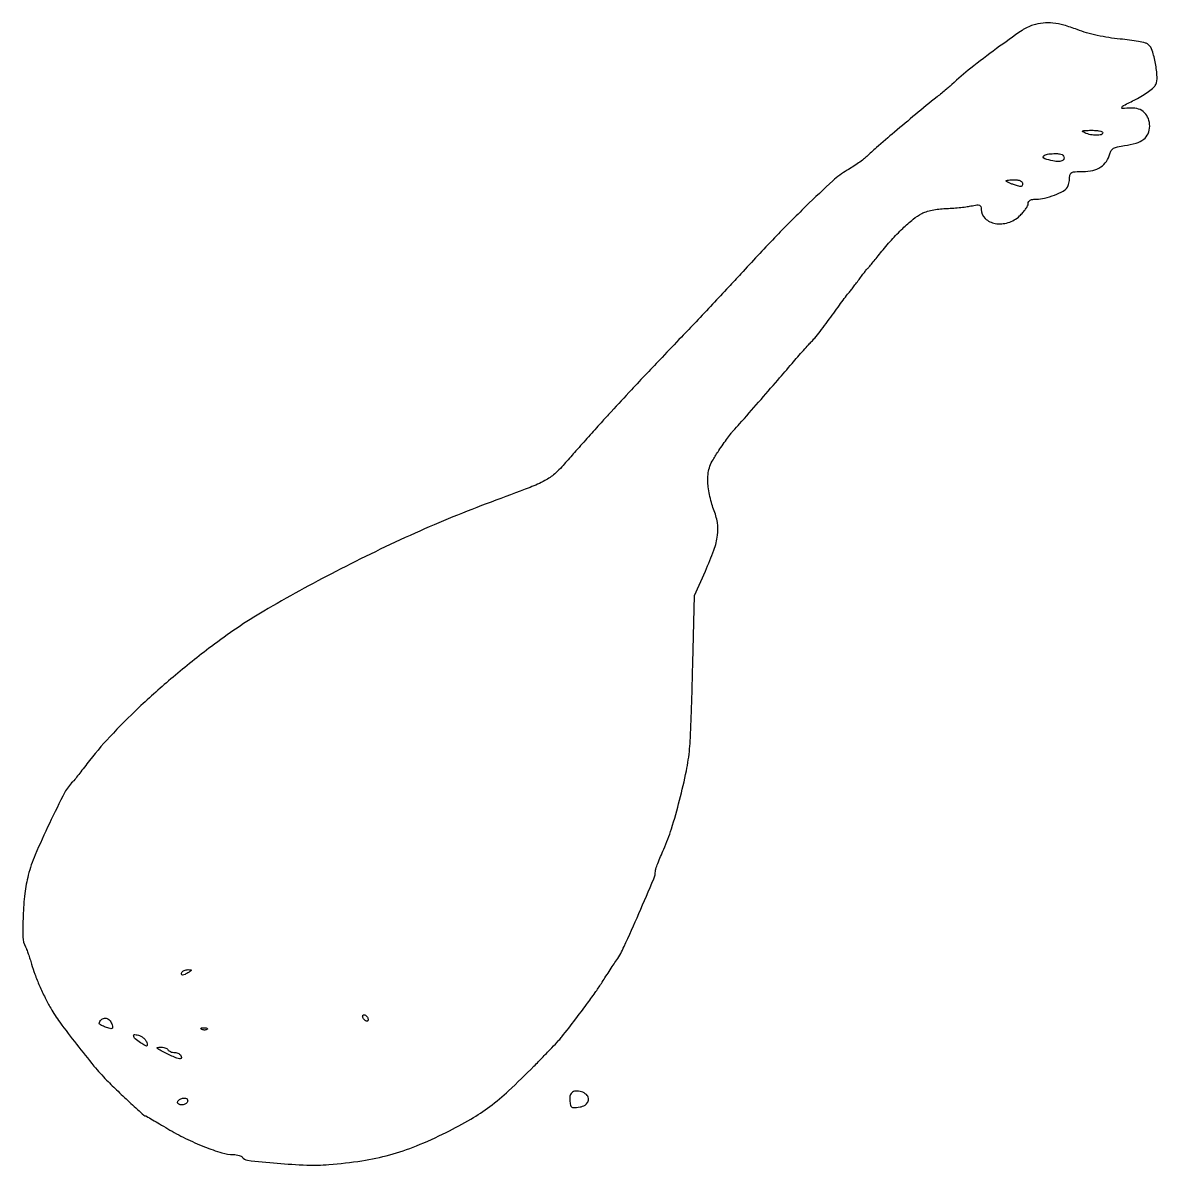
# Model space of a CAD drawing. Extents: x 0 to 411, y 0 to 414.
import ezdxf

# ---------------------------------------------------------------- set-up
doc = ezdxf.new("R2010")
doc.units = 0

msp = doc.modelspace()

# ---------------------------------------------------------------- linework, layer by layer
for points in [[(365.733765, 412.996189, 0.078598), (361.786287, 411.09418, 0.006568), (352.517048, 404.490561, 0.009586), (343.18224, 397.374693, 0.021251), (336.414555, 391.522381, -0.013242), (335.752864, 390.931406, -0.001932), (334.372854, 389.772199, -0.002184), (332.729841, 388.414982, -0.001871), (330.988324, 387, 0.003107), (323.243276, 380.675305, 0.003132), (315.598038, 374.271459, 0.002894), (309.032601, 368.636064, 0.015267), (305.545915, 365.41618, -0.031295), (304.397686, 364.422038, -0.010251), (302.589316, 363.102071, -0.010168), (300.516888, 361.715398, -0.011319), (298.461634, 360.464578, 0.05465), (293.290682, 356.6684, 0.007478), (283.54751, 347.455781, 0.008355), (272.125624, 335.94943, 0.006376), (260, 322.992109, -0.002453), (255.501575, 318.108906, -0.001215), (249.747127, 311.953492, -0.001206), (243.748454, 305.598791, -0.001766), (238.437029, 300.038713, 0.000901), (231.412345, 292.710606, 0.001811), (225.900439, 286.89783, 0.00175), (220.311323, 280.918914, 0.000783), (213, 273.017821, 0.002497), (209.367559, 269.040336, 0.001248), (204.809675, 263.973806, 0.001248), (200.227596, 258.828958, 0.002247), (196.5, 254.584157, -0.029269), (192.565593, 250.564184, -0.062882), (189.02243, 248.07706, -0.030226), (183.63325, 245.631502, -0.002611), (169.5, 240.30611, 0.016826), (142.067752, 229.069256, 0.013521), (113.34288, 215.212609, 0.013819), (87.220594, 200.801246, 0.030065), (68.225538, 188.031028, 0.01166), (54.336407, 176.90661, 0.014488), (41.977878, 165.899834, 0.015891), (31.460877, 155.320261, 0.024757), (23.170098, 145.5, -0.00162), (21.376804, 143.164793, -0.002349), (19.777152, 141.115625, -0.001187), (18.407766, 139.38678, -0.039437), (18.046647, 139, 0.089249), (15.163329, 135.222178, 0.007182), (9.590063, 123.959649, 0.009954), (4.421002, 112.545919, 0.038757), (1.926042, 105.210828, 0.033525), (0.690513, 98.548388, 0.019241), (0.054719, 90.399171, 0.01579), (-0.004865, 82.767234, 0.114386), (0.902536, 79.236431, -0.028348), (1.332851, 78.279662, -0.007291), (1.91629, 76.688202, -0.007399), (2.529497, 74.850174, -0.007463), (3.086225, 73, 0.021039), (4.28821, 69.366016, 0.012415), (6.011013, 65.130769, 0.012193), (8.009423, 60.836375, 0.015759), (10.060866, 57.003691, 0.02781), (13.37266, 51.933021, 0.006784), (19.400054, 43.967127, 0.007102), (25.719366, 36.080488, 0.021841), (30.297115, 31, 0.00748), (34.422251, 26.929196, 0.005517), (39.105017, 22.542414, 0.001311), (43.797769, 18.265105, 0.186233), (44.484841, 18, -0.131983), (44.678019, 17.948103, -0.0004), (46.924848, 16.644601, -0.002264), (49.461648, 15.15475, -0.001409), (52.423501, 13.385875, 0.021797), (58.829991, 9.905904, 0.019672), (65.735261, 6.866184, 0.019443), (72.045722, 4.659068, 0.072561), (76.190983, 4.021092, -0.029512), (77.260263, 3.949511, -0.035491), (78.248271, 3.752519, -0.038239), (79.033229, 3.471138, -0.150262), (79.415688, 3.136419, 0.231386), (81.274991, 1.964368, 0.005209), (92.050729, 0.912948, 0.012317), (102.752527, 0.246292, 0.028787), (110.770445, 0.406494, 0.018316), (122.733711, 1.77823, 0.029247), (132.795844, 3.915206, 0.029501), (142.477905, 7.196228, 0.019058), (153.271255, 12.065872, 0.016019), (162.21656, 16.882956, 0.030134), (169.049449, 21.421041, 0.026257), (175.868726, 27.153326, 0.009366), (185, 36.011967, 0.002393), (188.375848, 39.444764, 0.002951), (191.488993, 42.678851, 0.002436), (194.074418, 45.423297, 0.02163), (195.154018, 46.685841, 0.00244), (200.075611, 53.036233, 0.004314), (204.065469, 58.330588, 0.005166), (207.210116, 62.672273, 0.01207), (209.449664, 66, -0.001494), (210.74383, 68.013665, -0.000947), (212.263572, 70.353125, -0.000951), (213.764682, 72.644811, -0.001759), (214.994293, 74.5, 0.040358), (217.688203, 79.336908, 0.004144), (223.017565, 91.296452, 0.002179), (228.456482, 103.929103, 0.102119), (229.005627, 106.656783, -0.087157), (229.132922, 107.402777, -0.005661), (229.897779, 109.471056, -0.008105), (230.882527, 111.924156, -0.005949), (232.050641, 114.612869, 0.03042), (234.832281, 121.982229, 0.012083), (237.779563, 132.390672, 0.012134), (240.231775, 142.982728, 0.028634), (241.410569, 151, 0.011224), (241.668025, 154.878375, 0.001628), (241.989164, 162.7875, 0.001843), (242.303999, 172.143248, 0.001577), (242.568197, 182), (243.147541, 206.5), (247.101542, 215.313046, 0.017316), (250.211721, 222.942114, 0.055088), (251.531475, 228.279331, 0.074138), (251.459795, 232.856153, 0.053385), (250.093359, 237.78702, -0.026595), (249.291232, 240.176858, -0.01756), (248.614924, 242.994972, -0.017688), (248.1495, 245.789314, -0.03243), (248, 248.09189, -0.031465), (248.180954, 250.964544, -0.056146), (248.738437, 253.262608, -0.04635), (249.873939, 255.657155, -0.015281), (251.964959, 258.9484, -0.003985), (253.577882, 261.283278, -0.004673), (255.145377, 263.470417, -0.004134), (256.50177, 265.294279, -0.028553), (257.224098, 266.14353, 0.010331), (259.504259, 268.634507, 0.000582), (266.398769, 276.504645, 0.000998), (273.350868, 284.491323, 0.002349), (278.5, 290.487298, -0.002788), (280.566403, 292.889275, -0.002866), (282.640611, 295.245893, -0.002772), (284.462369, 297.269221, -0.012133), (285.57442, 298.432625, 0.026186), (286.696451, 299.67451, 0.004792), (288.625802, 302.095834, 0.005141), (290.829458, 304.977031, 0.004651), (293.049086, 308, -0.001399), (295.156953, 310.910247, -0.002084), (297.018998, 313.44375, -0.000888), (298.624318, 315.600959, -0.043514), (298.980355, 316, 0.037359), (299.310513, 316.361006, 0.002223), (300.219441, 317.528125, 0.003335), (301.28743, 318.931393, 0.002453), (302.452826, 320.5, -0.002781), (303.619805, 322.068591, -0.003766), (304.692627, 323.471875, -0.002546), (305.606826, 324.636893, -0.041305), (305.947137, 325, 0.034661), (306.307684, 325.374609, 0.001401), (307.512357, 326.821875, 0.00245), (308.926871, 328.548109, 0.001732), (310.499186, 330.5, -0.01562), (314.482709, 335.173362, -0.018083), (318.567299, 339.358173, -0.019534), (322.388045, 342.724749, -0.047994), (325.5, 344.796293, -0.050596), (327.032912, 345.426934, -0.020265), (329.234375, 345.985934, -0.019807), (331.674258, 346.401077, -0.023619), (334, 346.591507, 0.00935), (336.380172, 346.718171, 0.007083), (338.985937, 346.942898, 0.007167), (341.426729, 347.223664, 0.016511), (343.25, 347.521419, -0.013126), (345.410655, 347.889303, -0.115683), (346.369186, 347.804787, -0.24259), (346.843048, 347.322438, -0.075276), (347, 346.28583, 0.205977), (348.414256, 342.998431, 0.14814), (352.032239, 341.187338, 0.118094), (356.747374, 341.494862, 0.113264), (360.894245, 343.90121, 0.025152), (362.083033, 345.129286, 0.028696), (363.087684, 346.419834, 0.029707), (363.800989, 347.597219, 0.121925), (364, 348.40121, -0.134292), (364.195032, 349.114262, -0.138777), (364.724127, 349.618179, -0.089447), (365.648536, 349.911052, -0.032111), (367.032119, 350, 0.061118), (369.952328, 350.358294, 0.030636), (373.503989, 351.478085, 0.028443), (376.713895, 352.925211, 0.131821), (378.199642, 354.288787, 0.060453), (378.496579, 354.910849, 0.025396), (378.747764, 355.805144, 0.024675), (378.922277, 356.799715, 0.029396), (378.984687, 357.75, -0.080791), (379.192308, 358.973909, -0.204095), (379.783803, 359.632295, -0.097646), (381.01, 359.934356, -0.011715), (383.811439, 360, 0.057038), (387.415117, 360.412433, 0.088577), (390.284054, 361.640979, 0.098752), (392.338863, 363.666247, 0.087691), (393.566588, 366.409286, -0.083039), (394.099422, 367.629876, -0.120928), (394.952569, 368.429152, -0.076707), (396.375899, 368.963284, -0.018504), (398.864864, 369.387686, 0.037412), (403.067719, 370.268884, 0.093607), (405.854189, 371.677771, 0.126803), (407.436317, 373.700674, 0.103233), (408, 376.401716, 0.08884), (407.509961, 379.13794, 0.109979), (406.108832, 381.307113, 0.113291), (403.957171, 382.633991, 0.098793), (401.328842, 382.977674, -0.009665), (398.138616, 382.825725, -0.568233), (397.883071, 383.228305, -0.15806), (398.549029, 383.899607, -0.003114), (402.914082, 386.11493, 0.020005), (405.393709, 387.480579, 0.023271), (407.630134, 388.977845, 0.023615), (409.385003, 390.407735, 0.103452), (410.172754, 391.479808, 0.124105), (410.690971, 394.318303, 0.029303), (410.085696, 399.136911, 0.028367), (408.937487, 403.823511, 0.146303), (407.47314, 406.022292, 0.114284), (406.475463, 406.522997, 0.011874), (403.893842, 407.083554, 0.014259), (400.743311, 407.597006, 0.01095), (397.278085, 407.983722, -0.016318), (393.187061, 408.484794, -0.0152), (389.038636, 409.260721, -0.015715), (385.119727, 410.247742, -0.022595), (381.727171, 411.384585, 0.022712), (376.934893, 412.989222, 0.044344), (372.980714, 413.745826, 0.051815), (369.388169, 413.734652, 0.046404)], [(391, 374, -0.341228), (390.472064, 373.31649, -0.063948), (388.795785, 373.101221, -0.052019), (386.620018, 373.3282, -0.049532), (384.5, 374, -0.058616), (383.775344, 374.417758, -0.582463), (383.809811, 374.694049, -0.087465), (384.585764, 374.865412, -0.006583), (386.75, 374.929715, -0.022192), (388.378905, 374.884352, -0.035801), (389.751562, 374.685604, -0.040716), (390.739736, 374.38344, -0.307326)], [(377, 364.888672, -0.271899), (376.490265, 364.020609, -0.118675), (375.155876, 363.647527, -0.062834), (372.975538, 363.842353, -0.024031), (370.028025, 364.634898, -0.254054), (369.473153, 365.215794, -0.361424), (369.755536, 365.833594, -0.079959), (371.46707, 366.342218, -0.032332), (373.904508, 366.5, -0.030802), (375.330236, 366.412087, -0.089431), (376.26973, 366.119865, -0.140955), (376.803198, 365.61282, -0.133465)], [(362, 355.55202, -0.120427), (361.838575, 354.891524, -0.244222), (361.4126, 354.592322, -0.102143), (360.588382, 354.650374, -0.015384), (359, 355.149845, -0.011189), (357.850212, 355.57975, -0.017376), (356.88125, 356.006584, -0.011861), (356.119706, 356.396686, -0.275057), (356, 356.597825, -0.35759), (356.130253, 356.756663, -0.015964), (356.88125, 356.881861, -0.020731), (357.84984, 356.971037, -0.012589), (359, 357, -0.034129), (360.297548, 356.911328, -0.078464), (361.232037, 356.629335, -0.119337), (361.793677, 356.168403, -0.162923)], [(60, 70, -0.03301), (58.680839, 69.266028, -0.110887), (57.722292, 69.050802, -0.372932), (57.366526, 69.359022, -0.175918), (57.5, 70, -0.101161), (57.859627, 70.382022, -0.052761), (58.433213, 70.701752, -0.049393), (59.116349, 70.916365, -0.053738), (59.809017, 70.984687, -0.012098), (60.761472, 70.953006, -0.343021), (60.935744, 70.800669, -0.295079), (60.842749, 70.569384, -0.010223)], [(125, 52.881966, -0.117858), (124.920761, 52.550471, -0.186277), (124.70625, 52.357263, -0.154201), (124.382383, 52.338175, -0.076764), (124, 52.5, -0.064269), (123.617474, 52.810561, -0.051777), (123.29375, 53.230237, -0.053414), (123.073533, 53.689814, -0.085235), (123, 54.118034, -0.117858), (123.079239, 54.449529, -0.186277), (123.29375, 54.642737, -0.154201), (123.617617, 54.661825, -0.076764), (124, 54.5, -0.064269), (124.382526, 54.189439, -0.051777), (124.70625, 53.769763, -0.053414), (124.926467, 53.310186, -0.085235)], [(32.28348, 51.023972, -0.046662), (32.445328, 50.036902, -0.340951), (32.196409, 49.663452, -0.155104), (31.552375, 49.651894, -0.011405), (29.850023, 50.202127, -0.022024), (28.414758, 50.774509, -0.123302), (27.770765, 51.28354, -0.241056), (27.665985, 51.848224, -0.101119), (28.041114, 52.549539, -0.138255), (29.173289, 53.329605, -0.170046), (30.448896, 53.318973, -0.146517), (31.578343, 52.484758, -0.097277)], [(66.729167, 49.395833, -0.126455), (66.402231, 49.202593, -0.060344), (65.916927, 49.123424, -0.05415), (65.359369, 49.160852, -0.051402), (64.8125, 49.316886, -0.054073), (64.395823, 49.538436, -0.470617), (64.37858, 49.720685, -0.168741), (64.670344, 49.862007, -0.018894), (65.416667, 49.921053, -0.028489), (66.112848, 49.910055, -0.077125), (66.592839, 49.799335, -0.208169), (66.77538, 49.614691, -0.296942)], [(44.838993, 44.55578, -0.031747), (44.968438, 43.575489, -0.431299), (44.748681, 43.337968, -0.142663), (44.23483, 43.482161, -0.005762), (42.588993, 44.533646, -0.029646), (40.656955, 45.970078, -0.18743), (40.078271, 47.025225, -0.488851), (40.556944, 47.510748, -0.059263), (42.25, 47.10492, -0.056104), (43.135795, 46.659704, -0.049995), (43.938642, 46.013474, -0.05298), (44.545129, 45.274572, -0.09697)], [(52.5, 42, 0.106804), (52.869062, 41.616623, 0.051141), (53.475222, 41.29375, 0.04742), (54.20465, 41.074119, 0.049465), (54.952028, 41, -0.072513), (55.694702, 40.891724, -0.063959), (56.41063, 40.574335, -0.066863), (56.992733, 40.104995, -0.098391), (57.342084, 39.550928, -0.255238), (57.248782, 38.855652, -0.305363), (56.639213, 38.636689, -0.048997), (54.925268, 39.25418, -0.005038), (51.053885, 41.142399, -0.006704), (49.168213, 42.117575, -0.109626), (48.631568, 42.577962, -0.552022), (48.738519, 42.857484, -0.044627), (49.690983, 42.960154, -0.042289), (50.574961, 42.901422, -0.044653), (51.419912, 42.694545, -0.049061), (52.107986, 42.38114, -0.123567)], [(198.712576, 26.379243, 0.158676), (198.085776, 25.147348, 0.06403), (198.032214, 23.238856, 0.070151), (198.444636, 21.552831, 0.309814), (199.25, 21.013655, 0.043994), (201.714419, 21.258071, 0.089811), (203.523374, 21.951238, 0.131172), (204.554317, 23.025399, 0.162856), (204.802469, 24.380352, 0.188237), (204.021227, 25.764459, 0.092176), (202.216971, 26.752436, 0.091939), (200.173886, 27.027421, 0.18606)], [(59.457295, 22.930902, -0.159351), (58.666975, 22.263631, -0.095543), (57.450175, 22.023774, -0.117102), (56.401403, 22.268258, -0.284479), (56, 22.916667, -0.2057), (56.316181, 23.652695, -0.090181), (57.222172, 24.245545, -0.084398), (58.341347, 24.508968, -0.145572), (59.266312, 24.295956, -0.125005), (59.514046, 24.058519, -0.105107), (59.638517, 23.715883, -0.094119), (59.619194, 23.319265, -0.079469)]]:
    msp.add_lwpolyline(points, format="xyb", close=True)

doc.saveas('drawing.dxf')
